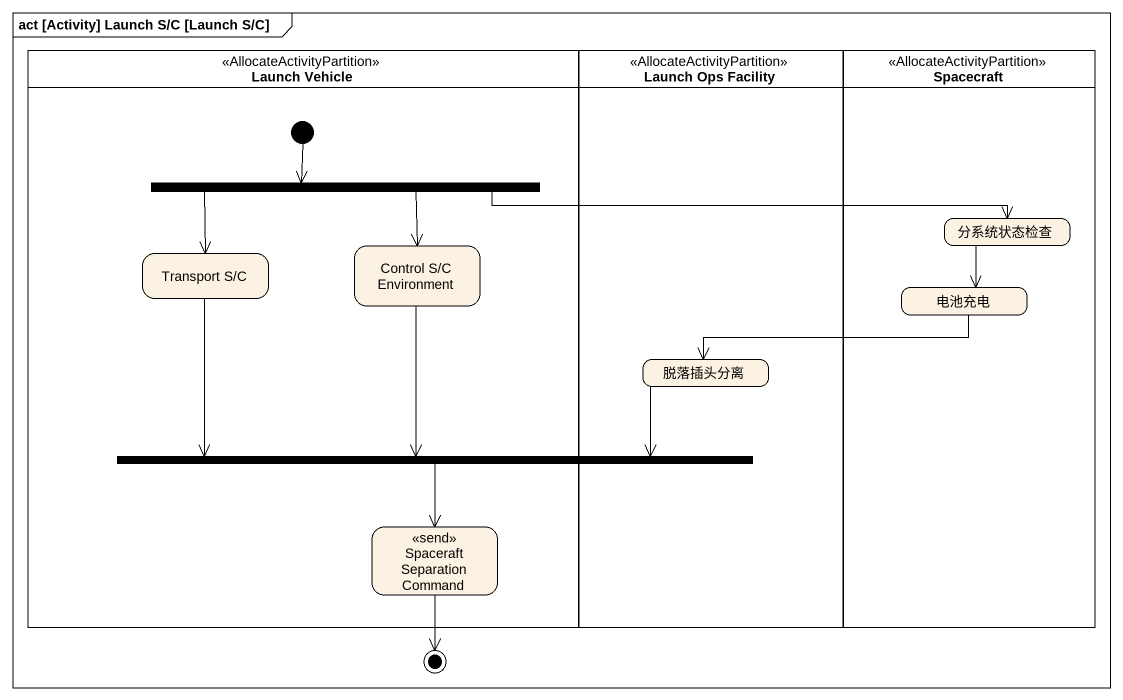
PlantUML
@startuml
mainframe act [Activity] Launch S/C [Launch S/C]
hide empty description
state "Launch Vehicle" as Launch_Vehicle <<AllocateActivityPartition>> {
  state fork1 <<fork>>
  state "Transport S/C" as Transport_S_C
  state "Control S/C Environment" as Control_S_C_Environment
  state "Spaceraft Separation Command" as Spaceraft_Separation_Command <<send>>
  [*] --> fork1
}
state "Launch Ops Facility" as Launch_Ops_Facility <<AllocateActivityPartition>> {
  state 脱落插头分离
}
state Spacecraft <<AllocateActivityPartition>> {
  state 分系统状态检查
  state 电池充电
}
state fork2 <<join>>
state final1 <<end>>
fork1 -right-> 分系统状态检查
fork1 --> Transport_S_C
fork1 --> Control_S_C_Environment
分系统状态检查 --> 电池充电
Transport_S_C --> fork2
Control_S_C_Environment --> fork2
电池充电 -left-> 脱落插头分离
脱落插头分离 -left-> fork2
fork2 --> Spaceraft_Separation_Command
Spaceraft_Separation_Command --> final1
@enduml
